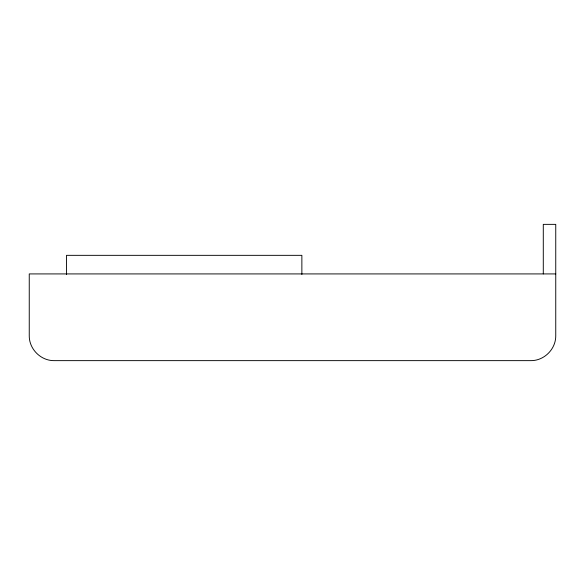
<?xml version="1.0" encoding="UTF-8"?>
<svg xmlns="http://www.w3.org/2000/svg" width="585" height="585" viewBox="0 0 585 585"><rect width="100%" height="100%" fill="white"/><g stroke="black" fill="none" stroke-linecap="round" stroke-linejoin="round"><path stroke-width="0.88" d="M555.75 273.919L29.25 273.919L29.25 335.856C29.17 349.121 40.767 360.718 54.025 360.638L530.975 360.638C544.233 360.718 555.83 349.121 555.75 335.856L555.75 224.362L543.289 224.362L543.289 273.919M301.867 274.467L301.867 255.338L66.493 255.338L66.493 274.467"/></g></svg>
